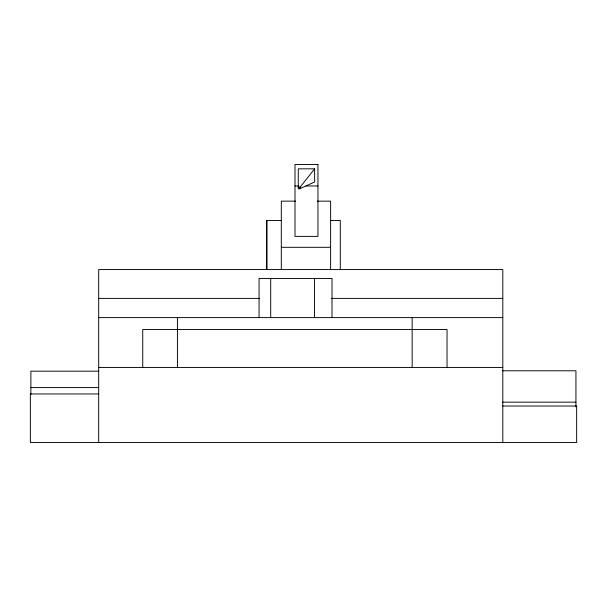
<?xml version="1.0" encoding="UTF-8"?>
<svg xmlns="http://www.w3.org/2000/svg" width="607" height="607" viewBox="0 0 607 607"><rect width="100%" height="100%" fill="white"/><g stroke="black" fill="none" stroke-linecap="round" stroke-linejoin="round"><path stroke-width="0.91" d="M300.07 187.206L314.638 168.829L298.272 168.829L298.272 188.777L300.07 188.777L300.07 187.206L298.272 187.206M300.07 188.648L314.638 181.963L314.638 168.829M294.994 185.97L298.667 185.97M306.011 185.97L317.947 185.97M298.272 187.328L300.07 187.328M295.533 201.145L281.314 201.145L281.314 269.652M317.332 201.145L330.61 201.145L330.61 269.652M281.519 220.455L266.496 220.455L266.496 269.561M330.36 220.455L340.284 220.455L340.284 269.561M281.314 247.307L330.61 247.307M98.683 298.394L259.576 298.394M331.498 298.394L502.801 298.394M98.683 317.613L502.801 317.613M98.683 367.44L502.801 367.44M502.801 370.794L575.937 370.794L575.937 406.667M98.683 371.173L30.881 371.173L30.881 394.649M30.881 387.577L98.683 387.577M98.683 393.951L30.35 393.951L30.35 442.533L576.65 442.533L576.65 406.03L502.801 406.03M502.801 402.153L575.937 402.153M502.801 442.533L502.801 269.569L98.683 269.569L98.683 442.533M447.033 367.44L447.033 329.533L142.736 329.533L142.736 367.44M412.153 317.613L412.153 367.44M332.014 317.613L332.014 278.461L259.06 278.461L259.06 317.613M314.509 278.461L314.509 317.613M270.699 278.461L270.699 317.613M267.019 220.455L267.019 269.561M177.441 317.613L177.441 367.44M317.947 164.467L294.994 164.467L294.994 236.396L317.947 236.396L317.947 164.467"/></g></svg>
